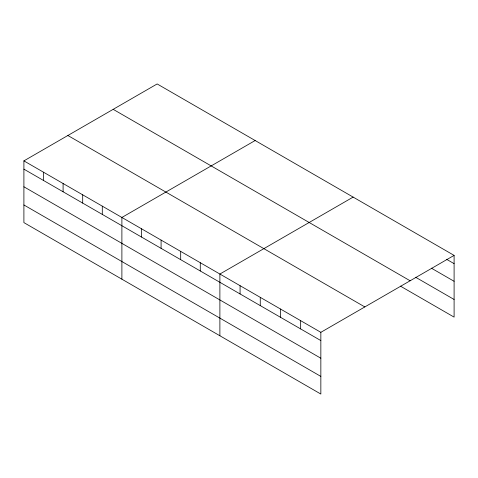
<?xml version="1.0" encoding="UTF-8"?>
<svg xmlns="http://www.w3.org/2000/svg" width="478" height="478" viewBox="0 0 478 478"><rect width="100%" height="100%" fill="white"/><g stroke="black" fill="none" stroke-linecap="round" stroke-linejoin="round"><path stroke-width="0.72" d="M23.9 160.883L320.846 332.324L320.846 394.051L23.9 222.611L23.9 160.883L157.154 83.949L454.1 255.389L454.1 317.117L400.462 286.149M255.144 140.526L121.89 217.46L121.89 279.188M353.14 197.097L219.886 274.037L219.886 335.759M320.846 332.324L454.1 255.389M446.53 259.279L454.1 263.647M431.383 268.176L454.1 281.291M415.609 277.246L454.1 299.473M113.178 109.337L410.124 280.777M67.876 135.495L364.822 306.936M23.9 169.146L320.846 340.581M23.9 186.79L320.846 358.225M23.9 204.966L320.846 376.407M300.65 320.666L300.65 328.924M280.461 309.009L280.461 317.267M260.265 297.352L260.265 305.609M240.076 285.695L240.076 293.952M200.282 262.721L200.282 270.978M180.684 251.404L180.684 259.662M161.086 240.087L161.086 248.351M141.488 228.777L141.488 237.034M102.292 206.143L102.292 214.407M82.694 194.827L82.694 203.09M63.096 183.516L63.096 191.774M43.498 172.2L43.498 180.457"/></g></svg>
